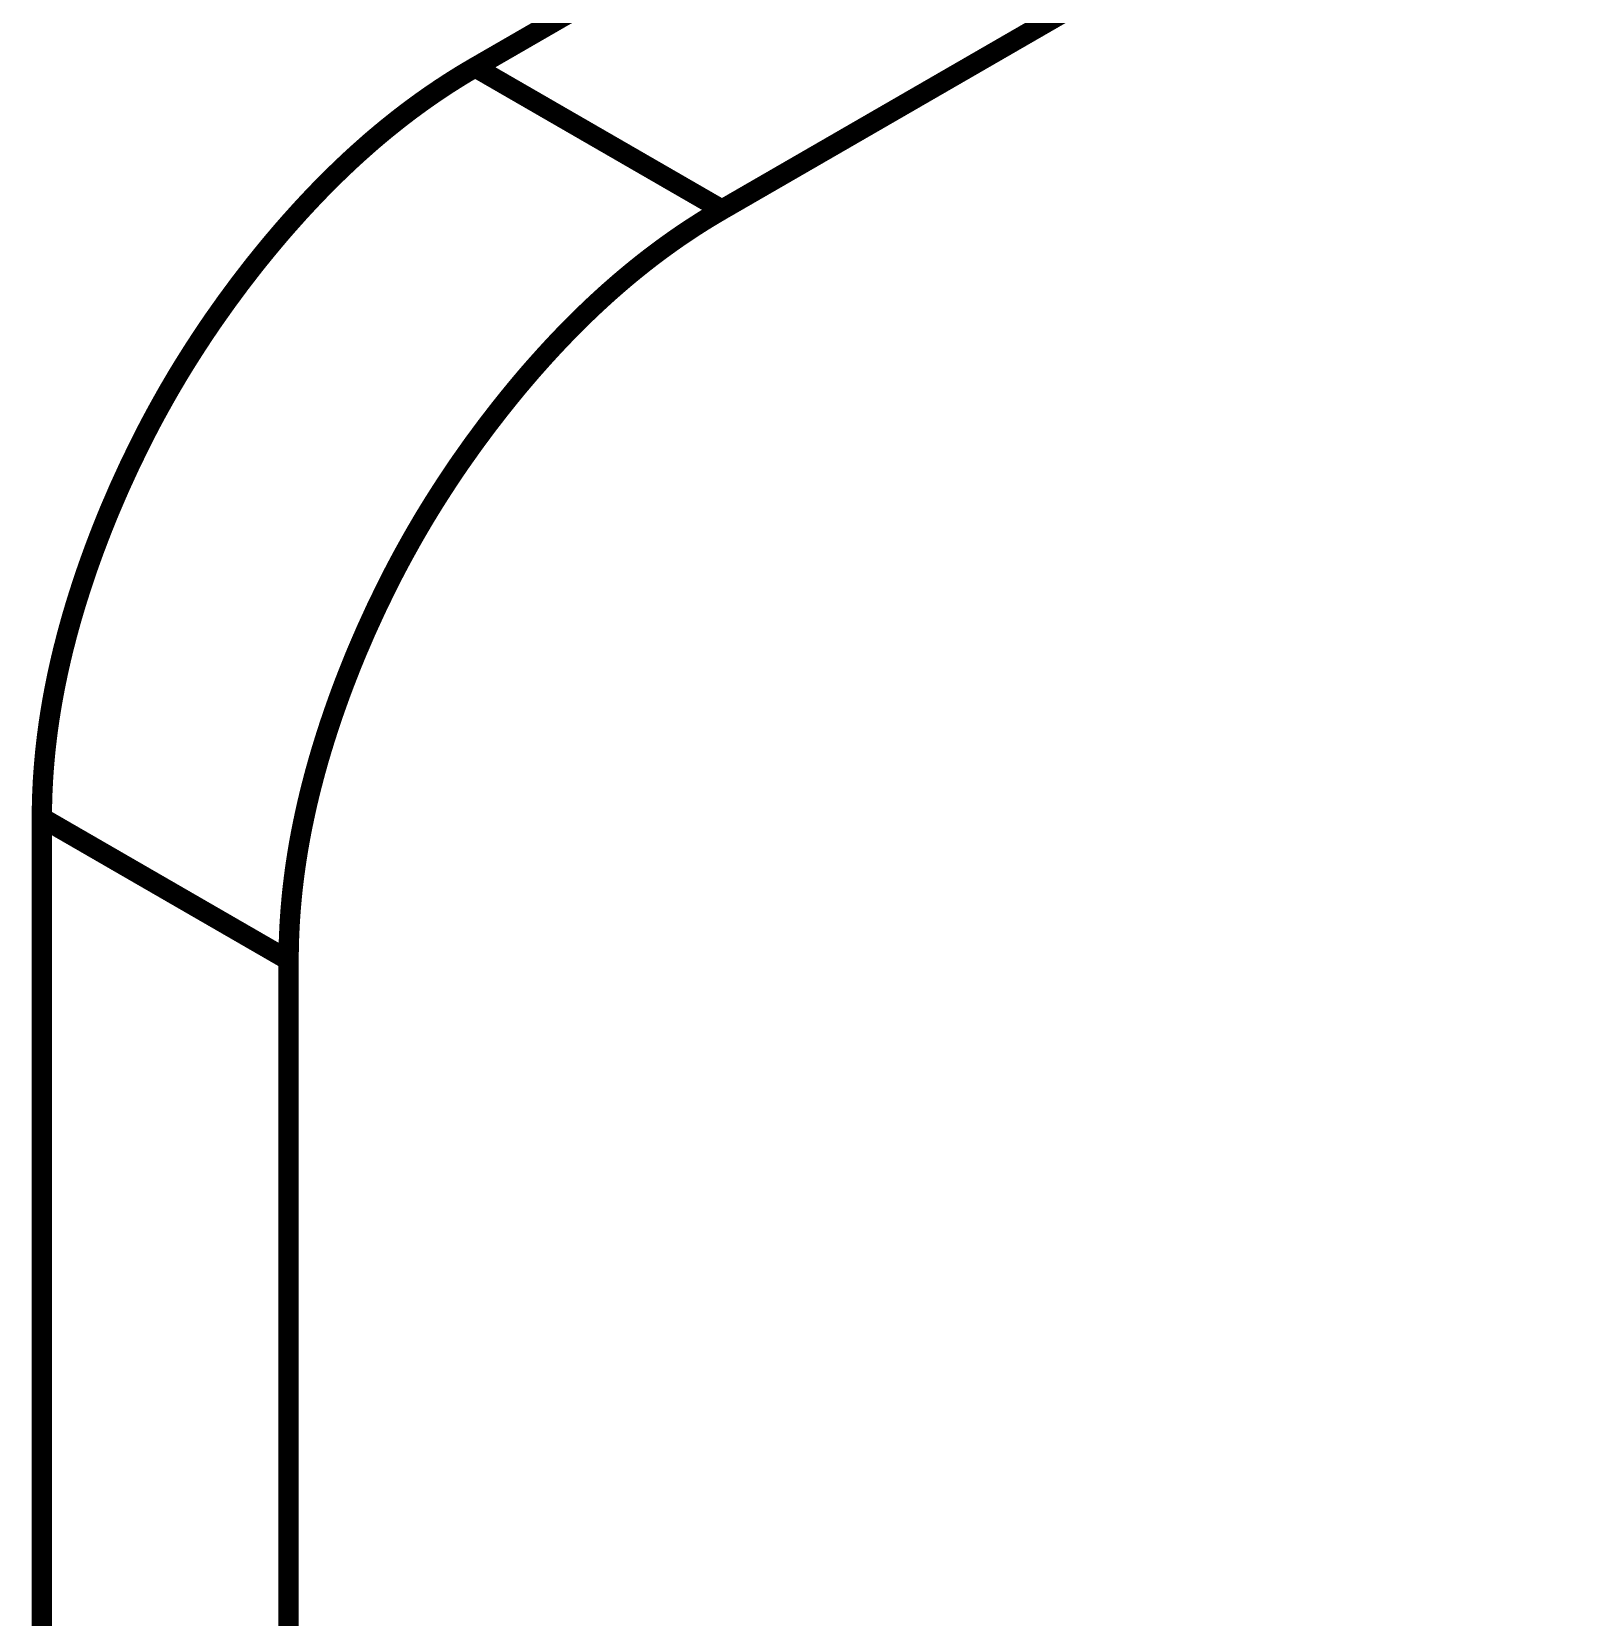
# Model space of a CAD drawing. Header units: millimetres. Extents: x 178 to 562, y 241 to 450.
# Drawn here: x 545.09 to 548.935, y 332.017 to 335.924 of the extents above; entities that cross this region are included whole.
import ezdxf

# ---------------------------------------------------------------- set-up
doc = ezdxf.new("R2010")
doc.units = ezdxf.units.MM
doc.layers.add('Mechanical1', color=6, linetype='Continuous')

msp = doc.modelspace()

# ---------------------------------------------------------------- linework, layer by layer
at = {"layer": 'Mechanical1', "const_width": 0.05}
for points in [[(546.1825, 335.8365), (548.3022, 337.0602)], [(546.7906, 335.4855), (548.9103, 336.7092)], [(546.1601, 335.8234), (546.1825, 335.8365)], [(546.1825, 335.8365), (546.7906, 335.4855)], [(546.0949, 335.782), (546.1139, 335.7946)], [(546.1139, 335.7946), (546.1346, 335.8077)], [(546.0332, 335.7387), (546.0474, 335.7491)], [(546.0474, 335.7491), (546.0616, 335.7592)], [(546.0616, 335.7592), (546.0774, 335.7702)], [(546.0774, 335.7702), (546.0949, 335.782)], [(545.9844, 335.7014), (545.9954, 335.7101)], [(545.9954, 335.7101), (546.008, 335.7198)], [(546.008, 335.7198), (546.0206, 335.7294)], [(546.0206, 335.7294), (546.0332, 335.7387)], [(545.9405, 335.6655), (545.9515, 335.6747)], [(545.9515, 335.6747), (545.9624, 335.6837)], [(545.9624, 335.6837), (545.9734, 335.6926)], [(545.9734, 335.6926), (545.9844, 335.7014)], [(545.8936, 335.6244), (545.903, 335.6328)], [(545.903, 335.6328), (545.9124, 335.6411)], [(545.9124, 335.6411), (545.9217, 335.6494)], [(545.9217, 335.6494), (545.9311, 335.6575)], [(545.9311, 335.6575), (545.9405, 335.6655)], [(545.8562, 335.5897), (545.8656, 335.5985)], [(545.8656, 335.5985), (545.8749, 335.6073)], [(545.8749, 335.6073), (545.8843, 335.6159)], [(545.8843, 335.6159), (545.8936, 335.6244)], [(545.8096, 335.5438), (545.8174, 335.5517)], [(545.8174, 335.5517), (545.8251, 335.5594)], [(545.8251, 335.5594), (545.8329, 335.5671)], [(545.8329, 335.5671), (545.8407, 335.5747)], [(545.8407, 335.5747), (545.8485, 335.5822)], [(545.8485, 335.5822), (545.8562, 335.5897)], [(545.7786, 335.5117), (545.7863, 335.5198)], [(545.7863, 335.5198), (545.7941, 335.5279)], [(545.7941, 335.5279), (545.8018, 335.5359)], [(545.8018, 335.5359), (545.8096, 335.5438)], [(545.7384, 335.468), (545.7476, 335.4783)], [(545.7476, 335.4783), (545.7554, 335.4868)], [(545.7554, 335.4868), (545.7631, 335.4951)], [(545.7631, 335.4951), (545.7708, 335.5034)], [(545.7708, 335.5034), (545.7786, 335.5117)], [(546.7682, 335.4723), (546.7906, 335.4855)], [(545.6984, 335.4224), (545.7091, 335.4349)], [(545.7091, 335.4349), (545.7199, 335.4472)], [(545.7199, 335.4472), (545.7291, 335.4577)], [(545.7291, 335.4577), (545.7384, 335.468)], [(546.703, 335.431), (546.722, 335.4435)], [(546.722, 335.4435), (546.7427, 335.4567)], [(545.6725, 335.3916), (545.6862, 335.408)], [(545.6862, 335.408), (545.6984, 335.4224)], [(546.6413, 335.3877), (546.6555, 335.398)], [(546.6555, 335.398), (546.6697, 335.4082)], [(546.6697, 335.4082), (546.6855, 335.4192)], [(546.6855, 335.4192), (546.703, 335.431)], [(545.6363, 335.3469), (545.6559, 335.3713)], [(545.6559, 335.3713), (545.6725, 335.3916)], [(546.5925, 335.3504), (546.6035, 335.359)], [(546.6035, 335.359), (546.6161, 335.3688)], [(546.6161, 335.3688), (546.6287, 335.3783)], [(546.6287, 335.3783), (546.6413, 335.3877)], [(546.5486, 335.3144), (546.5596, 335.3236)], [(546.5596, 335.3236), (546.5706, 335.3327)], [(546.5706, 335.3327), (546.5815, 335.3416)], [(546.5815, 335.3416), (546.5925, 335.3504)], [(546.5018, 335.2734), (546.5111, 335.2818)], [(546.5111, 335.2818), (546.5205, 335.2901)], [(546.5205, 335.2901), (546.5299, 335.2983)], [(546.5299, 335.2983), (546.5392, 335.3064)], [(546.5392, 335.3064), (546.5486, 335.3144)], [(546.4566, 335.2312), (546.4644, 335.2386)], [(546.4644, 335.2386), (546.4737, 335.2475)], [(546.4737, 335.2475), (546.483, 335.2562)], [(546.483, 335.2562), (546.4924, 335.2648)], [(546.4924, 335.2648), (546.5018, 335.2734)], [(546.4177, 335.1928), (546.4255, 335.2006)], [(546.4255, 335.2006), (546.4333, 335.2084)], [(546.4333, 335.2084), (546.441, 335.216)], [(546.441, 335.216), (546.4488, 335.2236)], [(546.4488, 335.2236), (546.4566, 335.2312)], [(545.4902, 335.1423), (545.5093, 335.1715)], [(546.3789, 335.1524), (546.3867, 335.1606)], [(546.3867, 335.1606), (546.3944, 335.1688)], [(546.3944, 335.1688), (546.4022, 335.1768)], [(546.4022, 335.1768), (546.41, 335.1848)], [(546.41, 335.1848), (546.4177, 335.1928)], [(545.4741, 335.1169), (545.4902, 335.1423)], [(546.3465, 335.117), (546.3557, 335.1272)], [(546.3557, 335.1272), (546.3635, 335.1357)], [(546.3635, 335.1357), (546.3712, 335.1441)], [(546.3712, 335.1441), (546.3789, 335.1524)], [(545.4491, 335.0763), (545.4608, 335.0956)], [(545.4608, 335.0956), (545.4741, 335.1169)], [(546.3065, 335.0714), (546.3172, 335.0839)], [(546.3172, 335.0839), (546.328, 335.0962)], [(546.328, 335.0962), (546.3372, 335.1066)], [(546.3372, 335.1066), (546.3465, 335.117)], [(545.4262, 335.0374), (545.4389, 335.0591)], [(545.4389, 335.0591), (545.4491, 335.0763)], [(546.2806, 335.0406), (546.2943, 335.057)], [(546.2943, 335.057), (546.3065, 335.0714)], [(545.4065, 335.0024), (545.4163, 335.0199)], [(545.4163, 335.0199), (545.4262, 335.0374)], [(546.2444, 334.9958), (546.264, 335.0202)], [(546.264, 335.0202), (546.2806, 335.0406)], [(545.3837, 334.9605), (545.3956, 334.9826)], [(545.3956, 334.9826), (545.4065, 335.0024)], [(545.3552, 334.9049), (545.371, 334.9361)], [(545.371, 334.9361), (545.3837, 334.9605)], [(546.0983, 334.7912), (546.1174, 334.8205)], [(546.0822, 334.7659), (546.0983, 334.7912)], [(546.0572, 334.7253), (546.069, 334.7446)], [(546.069, 334.7446), (546.0822, 334.7659)], [(545.2535, 334.6736), (545.2648, 334.7028)], [(546.0343, 334.6863), (546.047, 334.708)], [(546.047, 334.708), (546.0572, 334.7253)], [(545.2442, 334.649), (545.2535, 334.6736)], [(546.0146, 334.6513), (546.0244, 334.6689)], [(546.0244, 334.6689), (546.0343, 334.6863)], [(545.2305, 334.6112), (545.2369, 334.629)], [(545.2369, 334.629), (545.2442, 334.649)], [(545.9919, 334.6095), (546.0037, 334.6315)], [(546.0037, 334.6315), (546.0146, 334.6513)], [(545.2154, 334.567), (545.2198, 334.5802)], [(545.2198, 334.5802), (545.2251, 334.5957)], [(545.2251, 334.5957), (545.2305, 334.6112)], [(545.9633, 334.5538), (545.9791, 334.585)], [(545.9791, 334.585), (545.9919, 334.6095)], [(545.2034, 334.5298), (545.2069, 334.5407)], [(545.2069, 334.5407), (545.2111, 334.5538)], [(545.2111, 334.5538), (545.2154, 334.567)], [(545.1903, 334.4864), (545.1935, 334.4972)], [(545.1935, 334.4972), (545.1967, 334.508)], [(545.1967, 334.508), (545.2, 334.5189)], [(545.2, 334.5189), (545.2034, 334.5298)], [(545.1812, 334.4543), (545.1842, 334.465)], [(545.1842, 334.465), (545.1872, 334.4757)], [(545.1872, 334.4757), (545.1903, 334.4864)], [(545.1701, 334.412), (545.1728, 334.4225)], [(545.1728, 334.4225), (545.1755, 334.4331)], [(545.1755, 334.4331), (545.1783, 334.4437)], [(545.1783, 334.4437), (545.1812, 334.4543)], [(545.1614, 334.3764), (545.1644, 334.3889)], [(545.1644, 334.3889), (545.1674, 334.4015)], [(545.1674, 334.4015), (545.1701, 334.412)], [(545.1531, 334.3392), (545.1558, 334.3516)], [(545.1558, 334.3516), (545.1586, 334.364)], [(545.1586, 334.364), (545.1614, 334.3764)], [(545.8616, 334.3226), (545.873, 334.3517)], [(545.1434, 334.2903), (545.1457, 334.3025)], [(545.1457, 334.3025), (545.1481, 334.3147)], [(545.1481, 334.3147), (545.1506, 334.3269)], [(545.1506, 334.3269), (545.1531, 334.3392)], [(545.8523, 334.298), (545.8616, 334.3226)], [(545.1361, 334.2481), (545.1384, 334.2621)], [(545.1384, 334.2621), (545.1408, 334.2762)], [(545.1408, 334.2762), (545.1434, 334.2903)], [(545.8387, 334.2602), (545.845, 334.2779)], [(545.845, 334.2779), (545.8523, 334.298)], [(545.1318, 334.2203), (545.1339, 334.2342)], [(545.1339, 334.2342), (545.1361, 334.2481)], [(545.8235, 334.216), (545.828, 334.2292)], [(545.828, 334.2292), (545.8332, 334.2446)], [(545.8332, 334.2446), (545.8387, 334.2602)], [(545.1257, 334.1731), (545.1276, 334.1888)], [(545.1276, 334.1888), (545.1296, 334.2045)], [(545.1296, 334.2045), (545.1318, 334.2203)], [(545.8115, 334.1787), (545.815, 334.1896)], [(545.815, 334.1896), (545.8192, 334.2028)], [(545.8192, 334.2028), (545.8235, 334.216)], [(545.122, 334.1382), (545.1237, 334.1556)], [(545.1237, 334.1556), (545.1257, 334.1731)], [(545.7984, 334.1354), (545.8016, 334.1462)], [(545.8016, 334.1462), (545.8048, 334.157)], [(545.8048, 334.157), (545.8082, 334.1678)], [(545.8082, 334.1678), (545.8115, 334.1787)], [(545.1188, 334.0998), (545.1203, 334.119)], [(545.1203, 334.119), (545.122, 334.1382)], [(545.7893, 334.1033), (545.7923, 334.1139)], [(545.7923, 334.1139), (545.7953, 334.1246)], [(545.7953, 334.1246), (545.7984, 334.1354)], [(545.1161, 334.0524), (545.1173, 334.077)], [(545.1173, 334.077), (545.1188, 334.0998)], [(545.7782, 334.0609), (545.7809, 334.0715)], [(545.7809, 334.0715), (545.7836, 334.082)], [(545.7836, 334.082), (545.7864, 334.0926)], [(545.7864, 334.0926), (545.7893, 334.1033)], [(545.7695, 334.0254), (545.7725, 334.0379)], [(545.7725, 334.0379), (545.7756, 334.0504)], [(545.7756, 334.0504), (545.7782, 334.0609)], [(545.7613, 333.9882), (545.7639, 334.0005)], [(545.7639, 334.0005), (545.7667, 334.0129)], [(545.7667, 334.0129), (545.7695, 334.0254)], [(545.1147, 333.9872), (545.7228, 333.6361)], [(545.1147, 322.5719), (545.1147, 333.9872)], [(545.7515, 333.9393), (545.7538, 333.9514)], [(545.7538, 333.9514), (545.7562, 333.9636)], [(545.7562, 333.9636), (545.7587, 333.9759)], [(545.7587, 333.9759), (545.7613, 333.9882)], [(545.7442, 333.8971), (545.7465, 333.9111)], [(545.7465, 333.9111), (545.7489, 333.9251)], [(545.7489, 333.9251), (545.7515, 333.9393)], [(545.7399, 333.8692), (545.742, 333.8831)], [(545.742, 333.8831), (545.7442, 333.8971)], [(545.7338, 333.8221), (545.7357, 333.8377)], [(545.7357, 333.8377), (545.7377, 333.8534)], [(545.7377, 333.8534), (545.7399, 333.8692)], [(545.7301, 333.7872), (545.7318, 333.8046)], [(545.7318, 333.8046), (545.7338, 333.8221)], [(545.7269, 333.7488), (545.7284, 333.7679)], [(545.7284, 333.7679), (545.7301, 333.7872)], [(545.7242, 333.7014), (545.7254, 333.7259)], [(545.7254, 333.7259), (545.7269, 333.7488)], [(545.7228, 322.2209), (545.7228, 333.6361)]]:
    msp.add_lwpolyline(points, dxfattribs=at)
at = {"layer": 'Mechanical1', "const_width": 0.025}
for points in [[(546.17, 335.8365, 1), (546.195, 335.8365, 1)], [(546.17, 335.8365, 1), (546.195, 335.8365, 1)], [(546.17, 335.8365, 1), (546.195, 335.8365, 1)], [(546.1014, 335.7946, 1), (546.1264, 335.7946, 1)], [(546.1014, 335.7946, 1), (546.1264, 335.7946, 1)], [(546.1221, 335.8077, 1), (546.1471, 335.8077, 1)], [(546.1221, 335.8077, 1), (546.1471, 335.8077, 1)], [(546.1476, 335.8234, 1), (546.1726, 335.8234, 1)], [(546.1476, 335.8234, 1), (546.1726, 335.8234, 1)], [(546.0349, 335.7491, 1), (546.0599, 335.7491, 1)], [(546.0349, 335.7491, 1), (546.0599, 335.7491, 1)], [(546.0491, 335.7592, 1), (546.0741, 335.7592, 1)], [(546.0491, 335.7592, 1), (546.0741, 335.7592, 1)], [(546.0649, 335.7702, 1), (546.0899, 335.7702, 1)], [(546.0649, 335.7702, 1), (546.0899, 335.7702, 1)], [(546.0824, 335.782, 1), (546.1074, 335.782, 1)], [(546.0824, 335.782, 1), (546.1074, 335.782, 1)], [(545.9829, 335.7101, 1), (546.0079, 335.7101, 1)], [(545.9829, 335.7101, 1), (546.0079, 335.7101, 1)], [(545.9955, 335.7198, 1), (546.0205, 335.7198, 1)], [(545.9955, 335.7198, 1), (546.0205, 335.7198, 1)], [(546.0081, 335.7294, 1), (546.0331, 335.7294, 1)], [(546.0081, 335.7294, 1), (546.0331, 335.7294, 1)], [(546.0207, 335.7387, 1), (546.0457, 335.7387, 1)], [(546.0207, 335.7387, 1), (546.0457, 335.7387, 1)], [(545.939, 335.6747, 1), (545.964, 335.6747, 1)], [(545.939, 335.6747, 1), (545.964, 335.6747, 1)], [(545.9499, 335.6837, 1), (545.9749, 335.6837, 1)], [(545.9499, 335.6837, 1), (545.9749, 335.6837, 1)], [(545.9609, 335.6926, 1), (545.9859, 335.6926, 1)], [(545.9609, 335.6926, 1), (545.9859, 335.6926, 1)], [(545.9719, 335.7014, 1), (545.9969, 335.7014, 1)], [(545.9719, 335.7014, 1), (545.9969, 335.7014, 1)], [(545.8905, 335.6328, 1), (545.9155, 335.6328, 1)], [(545.8905, 335.6328, 1), (545.9155, 335.6328, 1)], [(545.8999, 335.6411, 1), (545.9249, 335.6411, 1)], [(545.8999, 335.6411, 1), (545.9249, 335.6411, 1)], [(545.9092, 335.6494, 1), (545.9342, 335.6494, 1)], [(545.9092, 335.6494, 1), (545.9342, 335.6494, 1)], [(545.9186, 335.6575, 1), (545.9436, 335.6575, 1)], [(545.9186, 335.6575, 1), (545.9436, 335.6575, 1)], [(545.928, 335.6655, 1), (545.953, 335.6655, 1)], [(545.928, 335.6655, 1), (545.953, 335.6655, 1)], [(545.8531, 335.5985, 1), (545.8781, 335.5985, 1)], [(545.8531, 335.5985, 1), (545.8781, 335.5985, 1)], [(545.8624, 335.6073, 1), (545.8874, 335.6073, 1)], [(545.8624, 335.6073, 1), (545.8874, 335.6073, 1)], [(545.8718, 335.6159, 1), (545.8968, 335.6159, 1)], [(545.8718, 335.6159, 1), (545.8968, 335.6159, 1)], [(545.8811, 335.6244, 1), (545.9061, 335.6244, 1)], [(545.8811, 335.6244, 1), (545.9061, 335.6244, 1)], [(545.8049, 335.5517, 1), (545.8299, 335.5517, 1)], [(545.8049, 335.5517, 1), (545.8299, 335.5517, 1)], [(545.8126, 335.5594, 1), (545.8376, 335.5594, 1)], [(545.8126, 335.5594, 1), (545.8376, 335.5594, 1)], [(545.8204, 335.5671, 1), (545.8454, 335.5671, 1)], [(545.8204, 335.5671, 1), (545.8454, 335.5671, 1)], [(545.8282, 335.5747, 1), (545.8532, 335.5747, 1)], [(545.8282, 335.5747, 1), (545.8532, 335.5747, 1)], [(545.836, 335.5822, 1), (545.861, 335.5822, 1)], [(545.836, 335.5822, 1), (545.861, 335.5822, 1)], [(545.8437, 335.5897, 1), (545.8687, 335.5897, 1)], [(545.8437, 335.5897, 1), (545.8687, 335.5897, 1)], [(545.7738, 335.5198, 1), (545.7988, 335.5198, 1)], [(545.7738, 335.5198, 1), (545.7988, 335.5198, 1)], [(545.7816, 335.5279, 1), (545.8066, 335.5279, 1)], [(545.7816, 335.5279, 1), (545.8066, 335.5279, 1)], [(545.7894, 335.5359, 1), (545.8143, 335.5359, 1)], [(545.7894, 335.5359, 1), (545.8143, 335.5359, 1)], [(545.7971, 335.5438, 1), (545.8221, 335.5438, 1)], [(545.7971, 335.5438, 1), (545.8221, 335.5438, 1)], [(545.7351, 335.4783, 1), (545.7601, 335.4783, 1)], [(545.7351, 335.4783, 1), (545.7601, 335.4783, 1)], [(545.7429, 335.4868, 1), (545.7679, 335.4868, 1)], [(545.7429, 335.4868, 1), (545.7679, 335.4868, 1)], [(545.7506, 335.4951, 1), (545.7756, 335.4951, 1)], [(545.7506, 335.4951, 1), (545.7756, 335.4951, 1)], [(545.7583, 335.5034, 1), (545.7833, 335.5034, 1)], [(545.7583, 335.5034, 1), (545.7833, 335.5034, 1)], [(545.7661, 335.5117, 1), (545.7911, 335.5117, 1)], [(545.7661, 335.5117, 1), (545.7911, 335.5117, 1)], [(546.7781, 335.4855, 1), (546.8031, 335.4855, 1)], [(546.7781, 335.4855, 1), (546.8031, 335.4855, 1)], [(546.7781, 335.4855, 1), (546.8031, 335.4855, 1)], [(545.6966, 335.4349, 1), (545.7216, 335.4349, 1)], [(545.6966, 335.4349, 1), (545.7216, 335.4349, 1)], [(545.7074, 335.4472, 1), (545.7324, 335.4472, 1)], [(545.7074, 335.4472, 1), (545.7324, 335.4472, 1)], [(545.7166, 335.4577, 1), (545.7416, 335.4577, 1)], [(545.7166, 335.4577, 1), (545.7416, 335.4577, 1)], [(545.7259, 335.468, 1), (545.7509, 335.468, 1)], [(545.7259, 335.468, 1), (545.7509, 335.468, 1)], [(546.7095, 335.4435, 1), (546.7345, 335.4435, 1)], [(546.7095, 335.4435, 1), (546.7345, 335.4435, 1)], [(546.7302, 335.4567, 1), (546.7552, 335.4567, 1)], [(546.7302, 335.4567, 1), (546.7552, 335.4567, 1)], [(546.7557, 335.4723, 1), (546.7807, 335.4723, 1)], [(546.7557, 335.4723, 1), (546.7807, 335.4723, 1)], [(545.6737, 335.408, 1), (545.6987, 335.408, 1)], [(545.6737, 335.408, 1), (545.6987, 335.408, 1)], [(545.6859, 335.4224, 1), (545.7109, 335.4224, 1)], [(545.6859, 335.4224, 1), (545.7109, 335.4224, 1)], [(546.643, 335.398, 1), (546.668, 335.398, 1)], [(546.643, 335.398, 1), (546.668, 335.398, 1)], [(546.6572, 335.4082, 1), (546.6822, 335.4082, 1)], [(546.6572, 335.4082, 1), (546.6822, 335.4082, 1)], [(546.673, 335.4192, 1), (546.698, 335.4192, 1)], [(546.673, 335.4192, 1), (546.698, 335.4192, 1)], [(546.6905, 335.431, 1), (546.7155, 335.431, 1)], [(546.6905, 335.431, 1), (546.7155, 335.431, 1)], [(545.6434, 335.3713, 1), (545.6684, 335.3713, 1)], [(545.6434, 335.3713, 1), (545.6684, 335.3713, 1)], [(545.66, 335.3916, 1), (545.685, 335.3916, 1)], [(545.66, 335.3916, 1), (545.685, 335.3916, 1)], [(546.591, 335.359, 1), (546.616, 335.359, 1)], [(546.591, 335.359, 1), (546.616, 335.359, 1)], [(546.6036, 335.3688, 1), (546.6286, 335.3688, 1)], [(546.6036, 335.3688, 1), (546.6286, 335.3688, 1)], [(546.6162, 335.3783, 1), (546.6412, 335.3783, 1)], [(546.6162, 335.3783, 1), (546.6412, 335.3783, 1)], [(546.6288, 335.3877, 1), (546.6538, 335.3877, 1)], [(546.6288, 335.3877, 1), (546.6538, 335.3877, 1)], [(545.6238, 335.3469, 1), (545.6488, 335.3469, 1)], [(545.6238, 335.3469, 1), (545.6488, 335.3469, 1)], [(546.5471, 335.3236, 1), (546.5721, 335.3236, 1)], [(546.5471, 335.3236, 1), (546.5721, 335.3236, 1)], [(546.5581, 335.3327, 1), (546.5831, 335.3327, 1)], [(546.5581, 335.3327, 1), (546.5831, 335.3327, 1)], [(546.569, 335.3416, 1), (546.594, 335.3416, 1)], [(546.569, 335.3416, 1), (546.594, 335.3416, 1)], [(546.58, 335.3504, 1), (546.605, 335.3504, 1)], [(546.58, 335.3504, 1), (546.605, 335.3504, 1)], [(546.4986, 335.2818, 1), (546.5236, 335.2818, 1)], [(546.4986, 335.2818, 1), (546.5236, 335.2818, 1)], [(546.508, 335.2901, 1), (546.533, 335.2901, 1)], [(546.508, 335.2901, 1), (546.533, 335.2901, 1)], [(546.5174, 335.2983, 1), (546.5424, 335.2983, 1)], [(546.5174, 335.2983, 1), (546.5424, 335.2983, 1)], [(546.5267, 335.3064, 1), (546.5517, 335.3064, 1)], [(546.5267, 335.3064, 1), (546.5517, 335.3064, 1)], [(546.5361, 335.3144, 1), (546.5611, 335.3144, 1)], [(546.5361, 335.3144, 1), (546.5611, 335.3144, 1)], [(546.4519, 335.2386, 1), (546.4769, 335.2386, 1)], [(546.4519, 335.2386, 1), (546.4769, 335.2386, 1)], [(546.4612, 335.2475, 1), (546.4862, 335.2475, 1)], [(546.4612, 335.2475, 1), (546.4862, 335.2475, 1)], [(546.4705, 335.2562, 1), (546.4955, 335.2562, 1)], [(546.4705, 335.2562, 1), (546.4955, 335.2562, 1)], [(546.4799, 335.2648, 1), (546.5049, 335.2648, 1)], [(546.4799, 335.2648, 1), (546.5049, 335.2648, 1)], [(546.4893, 335.2734, 1), (546.5143, 335.2734, 1)], [(546.4893, 335.2734, 1), (546.5143, 335.2734, 1)], [(545.5261, 335.2148, 1), (545.5511, 335.2148, 1)], [(545.5261, 335.2148, 1), (545.5511, 335.2148, 1)], [(546.413, 335.2006, 1), (546.438, 335.2006, 1)], [(546.413, 335.2006, 1), (546.438, 335.2006, 1)], [(546.4208, 335.2084, 1), (546.4458, 335.2084, 1)], [(546.4208, 335.2084, 1), (546.4458, 335.2084, 1)], [(546.4285, 335.216, 1), (546.4535, 335.216, 1)], [(546.4285, 335.216, 1), (546.4535, 335.216, 1)], [(546.4363, 335.2236, 1), (546.4613, 335.2236, 1)], [(546.4363, 335.2236, 1), (546.4613, 335.2236, 1)], [(546.4441, 335.2312, 1), (546.4691, 335.2312, 1)], [(546.4441, 335.2312, 1), (546.4691, 335.2312, 1)], [(545.4968, 335.1715, 1), (545.5218, 335.1715, 1)], [(545.4968, 335.1715, 1), (545.5218, 335.1715, 1)], [(546.3742, 335.1606, 1), (546.3992, 335.1606, 1)], [(546.3742, 335.1606, 1), (546.3992, 335.1606, 1)], [(546.3819, 335.1688, 1), (546.4069, 335.1688, 1)], [(546.3819, 335.1688, 1), (546.4069, 335.1688, 1)], [(546.3897, 335.1768, 1), (546.4147, 335.1768, 1)], [(546.3897, 335.1768, 1), (546.4147, 335.1768, 1)], [(546.3975, 335.1848, 1), (546.4225, 335.1848, 1)], [(546.3975, 335.1848, 1), (546.4225, 335.1848, 1)], [(546.4052, 335.1928, 1), (546.4302, 335.1928, 1)], [(546.4052, 335.1928, 1), (546.4302, 335.1928, 1)], [(545.4777, 335.1423, 1), (545.5027, 335.1423, 1)], [(545.4777, 335.1423, 1), (545.5027, 335.1423, 1)], [(546.3432, 335.1272, 1), (546.3682, 335.1272, 1)], [(546.3432, 335.1272, 1), (546.3682, 335.1272, 1)], [(546.351, 335.1357, 1), (546.376, 335.1357, 1)], [(546.351, 335.1357, 1), (546.376, 335.1357, 1)], [(546.3587, 335.1441, 1), (546.3837, 335.1441, 1)], [(546.3587, 335.1441, 1), (546.3837, 335.1441, 1)], [(546.3664, 335.1524, 1), (546.3914, 335.1524, 1)], [(546.3664, 335.1524, 1), (546.3914, 335.1524, 1)], [(545.4483, 335.0956, 1), (545.4733, 335.0956, 1)], [(545.4483, 335.0956, 1), (545.4733, 335.0956, 1)], [(545.4616, 335.1169, 1), (545.4865, 335.1169, 1)], [(545.4616, 335.1169, 1), (545.4865, 335.1169, 1)], [(546.3047, 335.0839, 1), (546.3297, 335.0839, 1)], [(546.3047, 335.0839, 1), (546.3297, 335.0839, 1)], [(546.3155, 335.0962, 1), (546.3405, 335.0962, 1)], [(546.3155, 335.0962, 1), (546.3405, 335.0962, 1)], [(546.3247, 335.1066, 1), (546.3497, 335.1066, 1)], [(546.3247, 335.1066, 1), (546.3497, 335.1066, 1)], [(546.334, 335.117, 1), (546.359, 335.117, 1)], [(546.334, 335.117, 1), (546.359, 335.117, 1)], [(545.4264, 335.0591, 1), (545.4514, 335.0591, 1)], [(545.4264, 335.0591, 1), (545.4514, 335.0591, 1)], [(545.4366, 335.0763, 1), (545.4616, 335.0763, 1)], [(545.4366, 335.0763, 1), (545.4616, 335.0763, 1)], [(546.2818, 335.057, 1), (546.3068, 335.057, 1)], [(546.2818, 335.057, 1), (546.3068, 335.057, 1)], [(546.294, 335.0714, 1), (546.319, 335.0714, 1)], [(546.294, 335.0714, 1), (546.319, 335.0714, 1)], [(545.4038, 335.0199, 1), (545.4288, 335.0199, 1)], [(545.4038, 335.0199, 1), (545.4288, 335.0199, 1)], [(545.4137, 335.0374, 1), (545.4387, 335.0374, 1)], [(545.4137, 335.0374, 1), (545.4387, 335.0374, 1)], [(546.2515, 335.0202, 1), (546.2765, 335.0202, 1)], [(546.2515, 335.0202, 1), (546.2765, 335.0202, 1)], [(546.2681, 335.0406, 1), (546.2931, 335.0406, 1)], [(546.2681, 335.0406, 1), (546.2931, 335.0406, 1)], [(545.3831, 334.9826, 1), (545.4081, 334.9826, 1)], [(545.3831, 334.9826, 1), (545.4081, 334.9826, 1)], [(545.394, 335.0024, 1), (545.4189, 335.0024, 1)], [(545.394, 335.0024, 1), (545.4189, 335.0024, 1)], [(546.2319, 334.9958, 1), (546.2569, 334.9958, 1)], [(546.2319, 334.9958, 1), (546.2569, 334.9958, 1)], [(545.3585, 334.9361, 1), (545.3835, 334.9361, 1)], [(545.3585, 334.9361, 1), (545.3835, 334.9361, 1)], [(545.3712, 334.9605, 1), (545.3962, 334.9605, 1)], [(545.3712, 334.9605, 1), (545.3962, 334.9605, 1)], [(545.3427, 334.9049, 1), (545.3677, 334.9049, 1)], [(545.3427, 334.9049, 1), (545.3677, 334.9049, 1)], [(546.1342, 334.8638, 1), (546.1592, 334.8638, 1)], [(546.1342, 334.8638, 1), (546.1592, 334.8638, 1)], [(546.1049, 334.8205, 1), (546.1299, 334.8205, 1)], [(546.1049, 334.8205, 1), (546.1299, 334.8205, 1)], [(546.0858, 334.7912, 1), (546.1108, 334.7912, 1)], [(546.0858, 334.7912, 1), (546.1108, 334.7912, 1)], [(545.2697, 334.7455, 1), (545.2947, 334.7455, 1)], [(545.2697, 334.7455, 1), (545.2947, 334.7455, 1)], [(546.0565, 334.7446, 1), (546.0815, 334.7446, 1)], [(546.0565, 334.7446, 1), (546.0815, 334.7446, 1)], [(546.0697, 334.7659, 1), (546.0947, 334.7659, 1)], [(546.0697, 334.7659, 1), (546.0947, 334.7659, 1)], [(545.2523, 334.7028, 1), (545.2773, 334.7028, 1)], [(545.2524, 334.7028, 1), (545.2773, 334.7028, 1)], [(546.0345, 334.708, 1), (546.0595, 334.708, 1)], [(546.0345, 334.708, 1), (546.0595, 334.708, 1)], [(546.0447, 334.7253, 1), (546.0697, 334.7253, 1)], [(546.0447, 334.7253, 1), (546.0697, 334.7253, 1)], [(545.241, 334.6736, 1), (545.266, 334.6736, 1)], [(545.241, 334.6736, 1), (545.266, 334.6736, 1)], [(546.0119, 334.6689, 1), (546.0369, 334.6689, 1)], [(546.0119, 334.6689, 1), (546.0369, 334.6689, 1)], [(546.0218, 334.6863, 1), (546.0468, 334.6863, 1)], [(546.0218, 334.6863, 1), (546.0468, 334.6863, 1)], [(545.2244, 334.629, 1), (545.2494, 334.629, 1)], [(545.2244, 334.629, 1), (545.2494, 334.629, 1)], [(545.2317, 334.649, 1), (545.2567, 334.649, 1)], [(545.2317, 334.649, 1), (545.2567, 334.649, 1)], [(545.9912, 334.6315, 1), (546.0162, 334.6315, 1)], [(545.9912, 334.6315, 1), (546.0162, 334.6315, 1)], [(546.0021, 334.6513, 1), (546.0271, 334.6513, 1)], [(546.0021, 334.6513, 1), (546.0271, 334.6513, 1)], [(545.2073, 334.5802, 1), (545.2323, 334.5802, 1)], [(545.2073, 334.5802, 1), (545.2323, 334.5802, 1)], [(545.2126, 334.5957, 1), (545.2376, 334.5957, 1)], [(545.2126, 334.5957, 1), (545.2376, 334.5957, 1)], [(545.218, 334.6112, 1), (545.243, 334.6112, 1)], [(545.218, 334.6112, 1), (545.243, 334.6112, 1)], [(545.9666, 334.585, 1), (545.9916, 334.585, 1)], [(545.9666, 334.585, 1), (545.9916, 334.585, 1)], [(545.9794, 334.6095, 1), (546.0044, 334.6095, 1)], [(545.9794, 334.6095, 1), (546.0044, 334.6095, 1)], [(545.1944, 334.5407, 1), (545.2194, 334.5407, 1)], [(545.1944, 334.5407, 1), (545.2194, 334.5407, 1)], [(545.1986, 334.5538, 1), (545.2236, 334.5538, 1)], [(545.1986, 334.5538, 1), (545.2236, 334.5538, 1)], [(545.2029, 334.567, 1), (545.2279, 334.567, 1)], [(545.2029, 334.567, 1), (545.2279, 334.567, 1)], [(545.9508, 334.5538, 1), (545.9758, 334.5538, 1)], [(545.9508, 334.5538, 1), (545.9758, 334.5538, 1)], [(545.181, 334.4972, 1), (545.206, 334.4972, 1)], [(545.181, 334.4972, 1), (545.206, 334.4972, 1)], [(545.1842, 334.508, 1), (545.2092, 334.508, 1)], [(545.1842, 334.508, 1), (545.2092, 334.508, 1)], [(545.1875, 334.5189, 1), (545.2125, 334.5189, 1)], [(545.1875, 334.5189, 1), (545.2125, 334.5189, 1)], [(545.1909, 334.5298, 1), (545.2159, 334.5298, 1)], [(545.1909, 334.5298, 1), (545.2159, 334.5298, 1)], [(545.1717, 334.465, 1), (545.1967, 334.465, 1)], [(545.1717, 334.465, 1), (545.1967, 334.465, 1)], [(545.1747, 334.4757, 1), (545.1997, 334.4757, 1)], [(545.1747, 334.4757, 1), (545.1997, 334.4757, 1)], [(545.1778, 334.4864, 1), (545.2028, 334.4864, 1)], [(545.1778, 334.4864, 1), (545.2028, 334.4864, 1)], [(545.1603, 334.4225, 1), (545.1853, 334.4225, 1)], [(545.1603, 334.4225, 1), (545.1853, 334.4225, 1)], [(545.163, 334.4331, 1), (545.188, 334.4331, 1)], [(545.163, 334.4331, 1), (545.188, 334.4331, 1)], [(545.1658, 334.4437, 1), (545.1908, 334.4437, 1)], [(545.1658, 334.4437, 1), (545.1908, 334.4437, 1)], [(545.1687, 334.4543, 1), (545.1937, 334.4543, 1)], [(545.1687, 334.4543, 1), (545.1937, 334.4543, 1)], [(545.1519, 334.3889, 1), (545.1769, 334.3889, 1)], [(545.1519, 334.3889, 1), (545.1769, 334.3889, 1)], [(545.1549, 334.4015, 1), (545.1799, 334.4015, 1)], [(545.1549, 334.4015, 1), (545.1799, 334.4015, 1)], [(545.1576, 334.412, 1), (545.1826, 334.412, 1)], [(545.1576, 334.412, 1), (545.1826, 334.412, 1)], [(545.8778, 334.3944, 1), (545.9028, 334.3944, 1)], [(545.8778, 334.3944, 1), (545.9028, 334.3944, 1)], [(545.1433, 334.3516, 1), (545.1683, 334.3516, 1)], [(545.1433, 334.3516, 1), (545.1683, 334.3516, 1)], [(545.1461, 334.364, 1), (545.1711, 334.364, 1)], [(545.1461, 334.364, 1), (545.1711, 334.364, 1)], [(545.1489, 334.3764, 1), (545.1739, 334.3764, 1)], [(545.1489, 334.3764, 1), (545.1739, 334.3764, 1)], [(545.8605, 334.3517, 1), (545.8855, 334.3517, 1)], [(545.8605, 334.3517, 1), (545.8855, 334.3517, 1)], [(545.1332, 334.3025, 1), (545.1582, 334.3025, 1)], [(545.1332, 334.3025, 1), (545.1582, 334.3025, 1)], [(545.1356, 334.3147, 1), (545.1606, 334.3147, 1)], [(545.1356, 334.3147, 1), (545.1606, 334.3147, 1)], [(545.1381, 334.3269, 1), (545.1631, 334.3269, 1)], [(545.1381, 334.3269, 1), (545.1631, 334.3269, 1)], [(545.1406, 334.3392, 1), (545.1656, 334.3392, 1)], [(545.1406, 334.3392, 1), (545.1656, 334.3392, 1)], [(545.8491, 334.3226, 1), (545.8741, 334.3226, 1)], [(545.8491, 334.3226, 1), (545.8741, 334.3226, 1)], [(545.1259, 334.2621, 1), (545.1509, 334.2621, 1)], [(545.1259, 334.2621, 1), (545.1509, 334.2621, 1)], [(545.1283, 334.2762, 1), (545.1533, 334.2762, 1)], [(545.1283, 334.2762, 1), (545.1533, 334.2762, 1)], [(545.1309, 334.2903, 1), (545.1559, 334.2903, 1)], [(545.1309, 334.2903, 1), (545.1559, 334.2903, 1)], [(545.8325, 334.2779, 1), (545.8575, 334.2779, 1)], [(545.8325, 334.2779, 1), (545.8575, 334.2779, 1)], [(545.8398, 334.298, 1), (545.8648, 334.298, 1)], [(545.8398, 334.298, 1), (545.8648, 334.298, 1)], [(545.1214, 334.2342, 1), (545.1464, 334.2342, 1)], [(545.1214, 334.2342, 1), (545.1464, 334.2342, 1)], [(545.1236, 334.2481, 1), (545.1486, 334.2481, 1)], [(545.1236, 334.2481, 1), (545.1486, 334.2481, 1)], [(545.8155, 334.2292, 1), (545.8405, 334.2292, 1)], [(545.8155, 334.2292, 1), (545.8405, 334.2292, 1)], [(545.8207, 334.2446, 1), (545.8457, 334.2446, 1)], [(545.8207, 334.2446, 1), (545.8457, 334.2446, 1)], [(545.8262, 334.2602, 1), (545.8512, 334.2602, 1)], [(545.8262, 334.2602, 1), (545.8512, 334.2602, 1)], [(545.1151, 334.1888, 1), (545.1401, 334.1888, 1)], [(545.1151, 334.1888, 1), (545.1401, 334.1888, 1)], [(545.1171, 334.2045, 1), (545.1421, 334.2045, 1)], [(545.1171, 334.2045, 1), (545.1421, 334.2045, 1)], [(545.1193, 334.2203, 1), (545.1443, 334.2203, 1)], [(545.1193, 334.2203, 1), (545.1443, 334.2203, 1)], [(545.8025, 334.1896, 1), (545.8275, 334.1896, 1)], [(545.8025, 334.1896, 1), (545.8275, 334.1896, 1)], [(545.8067, 334.2028, 1), (545.8317, 334.2028, 1)], [(545.8067, 334.2028, 1), (545.8317, 334.2028, 1)], [(545.811, 334.216, 1), (545.836, 334.216, 1)], [(545.811, 334.216, 1), (545.836, 334.216, 1)], [(545.1112, 334.1556, 1), (545.1362, 334.1556, 1)], [(545.1112, 334.1556, 1), (545.1362, 334.1556, 1)], [(545.1132, 334.1731, 1), (545.1382, 334.1731, 1)], [(545.1132, 334.1731, 1), (545.1382, 334.1731, 1)], [(545.7891, 334.1462, 1), (545.8141, 334.1462, 1)], [(545.7891, 334.1462, 1), (545.8141, 334.1462, 1)], [(545.7923, 334.157, 1), (545.8173, 334.157, 1)], [(545.7923, 334.157, 1), (545.8173, 334.157, 1)], [(545.7957, 334.1678, 1), (545.8207, 334.1678, 1)], [(545.7957, 334.1678, 1), (545.8207, 334.1678, 1)], [(545.799, 334.1787, 1), (545.824, 334.1787, 1)], [(545.799, 334.1787, 1), (545.824, 334.1787, 1)], [(545.1078, 334.119, 1), (545.1328, 334.119, 1)], [(545.1078, 334.119, 1), (545.1328, 334.119, 1)], [(545.1095, 334.1382, 1), (545.1345, 334.1382, 1)], [(545.1095, 334.1382, 1), (545.1345, 334.1382, 1)], [(545.7798, 334.1139, 1), (545.8048, 334.1139, 1)], [(545.7798, 334.1139, 1), (545.8048, 334.1139, 1)], [(545.7828, 334.1246, 1), (545.8078, 334.1246, 1)], [(545.7828, 334.1246, 1), (545.8078, 334.1246, 1)], [(545.7859, 334.1354, 1), (545.8109, 334.1354, 1)], [(545.7859, 334.1354, 1), (545.8109, 334.1354, 1)], [(545.1048, 334.077, 1), (545.1298, 334.077, 1)], [(545.1048, 334.077, 1), (545.1298, 334.077, 1)], [(545.1063, 334.0998, 1), (545.1313, 334.0998, 1)], [(545.1063, 334.0998, 1), (545.1313, 334.0998, 1)], [(545.7684, 334.0715, 1), (545.7934, 334.0715, 1)], [(545.7684, 334.0715, 1), (545.7934, 334.0715, 1)], [(545.7711, 334.082, 1), (545.7961, 334.082, 1)], [(545.7711, 334.082, 1), (545.7961, 334.082, 1)], [(545.774, 334.0926, 1), (545.7989, 334.0926, 1)], [(545.774, 334.0926, 1), (545.7989, 334.0926, 1)], [(545.7768, 334.1033, 1), (545.8018, 334.1033, 1)], [(545.7768, 334.1033, 1), (545.8018, 334.1033, 1)], [(545.1036, 334.0524, 1), (545.1286, 334.0524, 1)], [(545.1036, 334.0524, 1), (545.1286, 334.0524, 1)], [(545.76, 334.0379, 1), (545.785, 334.0379, 1)], [(545.76, 334.0379, 1), (545.785, 334.0379, 1)], [(545.7631, 334.0504, 1), (545.7881, 334.0504, 1)], [(545.7631, 334.0504, 1), (545.7881, 334.0504, 1)], [(545.7657, 334.0609, 1), (545.7907, 334.0609, 1)], [(545.7657, 334.0609, 1), (545.7907, 334.0609, 1)], [(545.1027, 334.0243, 1), (545.1277, 334.0243, 1)], [(545.1027, 334.0243, 1), (545.1277, 334.0243, 1)], [(545.7514, 334.0005, 1), (545.7764, 334.0005, 1)], [(545.7514, 334.0005, 1), (545.7764, 334.0005, 1)], [(545.7542, 334.0129, 1), (545.7792, 334.0129, 1)], [(545.7542, 334.0129, 1), (545.7792, 334.0129, 1)], [(545.757, 334.0254, 1), (545.782, 334.0254, 1)], [(545.757, 334.0254, 1), (545.782, 334.0254, 1)], [(545.1022, 333.9872, 1), (545.1272, 333.9872, 1)], [(545.1022, 333.9872, 1), (545.1272, 333.9872, 1)], [(545.1022, 333.9872, 1), (545.1272, 333.9872, 1)], [(545.7413, 333.9514, 1), (545.7663, 333.9514, 1)], [(545.7413, 333.9514, 1), (545.7663, 333.9514, 1)], [(545.7437, 333.9636, 1), (545.7687, 333.9636, 1)], [(545.7437, 333.9636, 1), (545.7687, 333.9636, 1)], [(545.7462, 333.9759, 1), (545.7712, 333.9759, 1)], [(545.7462, 333.9759, 1), (545.7712, 333.9759, 1)], [(545.7488, 333.9882, 1), (545.7737, 333.9882, 1)], [(545.7488, 333.9882, 1), (545.7737, 333.9882, 1)], [(545.734, 333.9111, 1), (545.759, 333.9111, 1)], [(545.734, 333.9111, 1), (545.759, 333.9111, 1)], [(545.7364, 333.9251, 1), (545.7614, 333.9251, 1)], [(545.7364, 333.9251, 1), (545.7614, 333.9251, 1)], [(545.739, 333.9393, 1), (545.764, 333.9393, 1)], [(545.739, 333.9393, 1), (545.764, 333.9393, 1)], [(545.7295, 333.8831, 1), (545.7545, 333.8831, 1)], [(545.7295, 333.8831, 1), (545.7545, 333.8831, 1)], [(545.7317, 333.8971, 1), (545.7567, 333.8971, 1)], [(545.7317, 333.8971, 1), (545.7567, 333.8971, 1)], [(545.7232, 333.8377, 1), (545.7482, 333.8377, 1)], [(545.7232, 333.8377, 1), (545.7482, 333.8377, 1)], [(545.7252, 333.8534, 1), (545.7502, 333.8534, 1)], [(545.7252, 333.8534, 1), (545.7502, 333.8534, 1)], [(545.7274, 333.8692, 1), (545.7524, 333.8692, 1)], [(545.7274, 333.8692, 1), (545.7524, 333.8692, 1)], [(545.7193, 333.8046, 1), (545.7443, 333.8046, 1)], [(545.7193, 333.8046, 1), (545.7443, 333.8046, 1)], [(545.7213, 333.8221, 1), (545.7463, 333.8221, 1)], [(545.7213, 333.8221, 1), (545.7463, 333.8221, 1)], [(545.7159, 333.7679, 1), (545.7409, 333.7679, 1)], [(545.7159, 333.7679, 1), (545.7409, 333.7679, 1)], [(545.7176, 333.7872, 1), (545.7426, 333.7872, 1)], [(545.7176, 333.7872, 1), (545.7426, 333.7872, 1)], [(545.7129, 333.7259, 1), (545.7379, 333.7259, 1)], [(545.7129, 333.7259, 1), (545.7379, 333.7259, 1)], [(545.7144, 333.7488, 1), (545.7394, 333.7488, 1)], [(545.7144, 333.7488, 1), (545.7394, 333.7488, 1)], [(545.7117, 333.7014, 1), (545.7367, 333.7014, 1)], [(545.7117, 333.7014, 1), (545.7367, 333.7014, 1)], [(545.7108, 333.6733, 1), (545.7358, 333.6733, 1)], [(545.7108, 333.6733, 1), (545.7358, 333.6733, 1)], [(545.7103, 333.6361, 1), (545.7353, 333.6361, 1)], [(545.7103, 333.6361, 1), (545.7353, 333.6361, 1)], [(545.7103, 333.6361, 1), (545.7353, 333.6361, 1)]]:
    msp.add_lwpolyline(points, format="xyb", close=True, dxfattribs=at)
at = {"layer": 'Mechanical1', "const_width": 0.05}
for points in [[(546.1346, 335.8077, -0.004765), (546.1601, 335.8234)], [(546.7427, 335.4567, -0.004765), (546.7682, 335.4723)], [(545.5386, 335.2148, -0.01571), (545.6363, 335.3469)], [(545.5093, 335.1715, -0.005031), (545.5386, 335.2148)], [(546.1467, 334.8638, -0.01571), (546.2444, 334.9958)], [(545.2822, 334.7455, -0.016775), (545.3552, 334.9049)], [(546.1174, 334.8205, -0.005031), (546.1467, 334.8638)], [(545.2649, 334.7028, -0.004439), (545.2822, 334.7455)], [(545.8903, 334.3944, -0.016775), (545.9633, 334.5538)], [(545.873, 334.3517, -0.004439), (545.8903, 334.3944)], [(545.1152, 334.0243, -0.004464), (545.1161, 334.0524)], [(545.1147, 333.9872, -0.005959), (545.1152, 334.0243)], [(545.7233, 333.6733, -0.004464), (545.7242, 333.7014)], [(545.7228, 333.6361, -0.005959), (545.7233, 333.6733)]]:
    msp.add_lwpolyline(points, format="xyb", dxfattribs=at)

doc.saveas('drawing.dxf')
